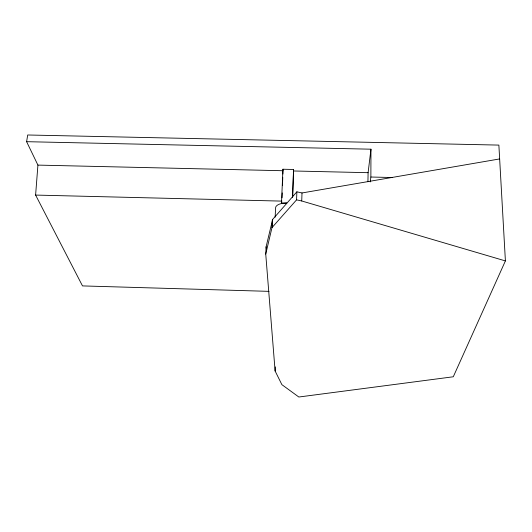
<?xml version="1.0" encoding="UTF-8"?>
<svg xmlns="http://www.w3.org/2000/svg" width="532" height="532" viewBox="0 0 532 532"><rect width="100%" height="100%" fill="white"/><g stroke="black" fill="none" stroke-linecap="round" stroke-linejoin="round"><path stroke-width="0.8" d="M370.239 181.931L370.871 177.023L370.964 149.193L26.6 141.685L27.704 134.988L498.87 145.096L505.4 260.913L453.284 376.776L298.831 397.012L281.88 384.649L275.111 371.004L265.741 254.097L266.106 246.768L272.657 219.403L296.869 191.826L302.01 192.963L499.648 158.935M367.931 181.764L368.104 172.694L370.964 149.193M292.766 196.448L293.564 169.475L282.938 169.229L281.475 203.55M282.066 197.831L282.233 192.903M282.485 185.515L282.765 177.302M282.878 174.017L282.938 169.229M505.4 260.913L301.73 200.976L302.01 192.963M265.741 254.097L271.972 227.656L296.57 199.846L296.869 191.826M292.467 197.419L293.564 169.475M275.111 371.004L275.29 366.894M271.972 227.656L272.337 219.989M272.284 227.078L272.657 219.403M275.15 217.169L275.569 208.085A11.451 5.267 2.3 0 1 281.096 203.616L286.848 203.038L281.448 202.905M269.012 291.356L82.493 285.91L35.604 195.071L37.918 165.1L26.6 141.685M37.918 165.1L282.991 170.732M293.591 170.978L368.104 172.694M370.871 177.023L392.47 177.522M35.604 195.071L281.953 201.116M296.57 199.846L301.73 200.976M266.106 246.768L266.239 248.424"/></g></svg>
